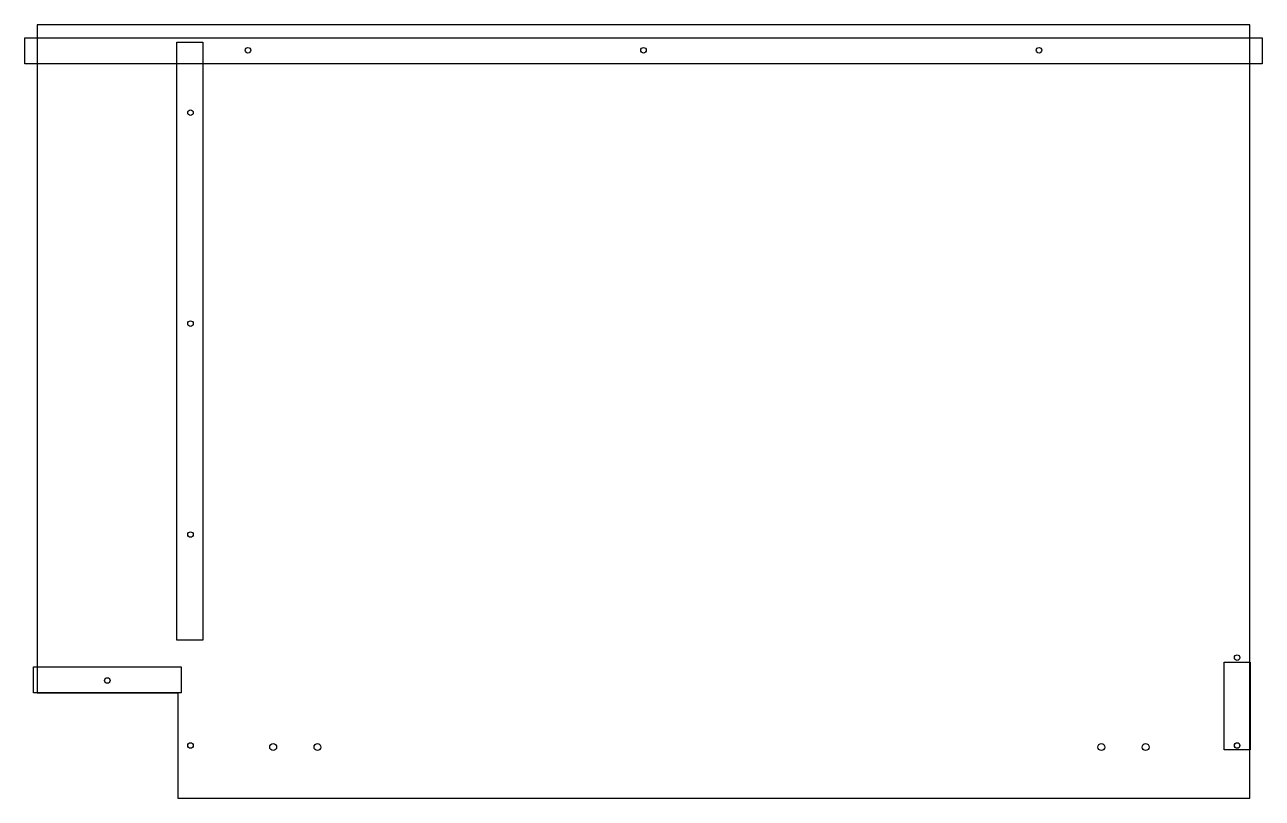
# Model space of a CAD drawing. Extents: x -0.3 to 34.9, y 0 to 22.
import ezdxf

# ---------------------------------------------------------------- set-up
doc = ezdxf.new("R2010")
doc.units = 0
for name, color, linetype in [('BLOCKDRILLPILOT', 6, 'CONTINUOUS'), ('BLOCKDRILLSYSTEM', 6, 'CONTINUOUS'), ('DadoBack', 6, 'CONTINUOUS'), ('PartCut', 1, 'CONTINUOUS')]:
    doc.layers.add(name, color=color, linetype=linetype)

msp = doc.modelspace()

# ---------------------------------------------------------------- linework, layer by layer
at = {"layer": 'BLOCKDRILLPILOT'}
for centre in [(6, 21.275), (17.25, 21.275), (28.5, 21.275), (4.365, 19.5), (4.365, 13.5), (4.365, 7.5), (34.135, 4), (2, 3.35), (4.365, 1.5), (34.135, 1.5)]:
    msp.add_circle(centre, 0.07874, dxfattribs=at)
at = {"layer": 'BLOCKDRILLSYSTEM'}
for centre in [(6.71654, 1.457), (7.97638, 1.457), (30.27362, 1.457), (31.53346, 1.457)]:
    msp.add_circle(centre, 0.09843, dxfattribs=at)
at = {"layer": 'DadoBack'}
for points in [[(34.85, 21.625), (34.85, 20.885), (-0.35, 20.885), (-0.35, 21.625)], [(3.98, 21.5), (4.72, 21.5), (4.72, 4.5), (3.98, 4.5)], [(33.765, 3.875), (34.505, 3.875), (34.505, 1.375), (33.765, 1.375)], [(4.1, 3.735), (4.1, 2.995), (-0.1, 2.995), (-0.1, 3.735)]]:
    msp.add_lwpolyline(points, close=True, dxfattribs=at)
at = {"layer": 'PartCut'}
msp.add_lwpolyline([(0, 3), (4, 3), (4, 0), (34.5, 0), (34.5, 22), (0, 22)], close=True, dxfattribs=at)

doc.saveas('drawing.dxf')
